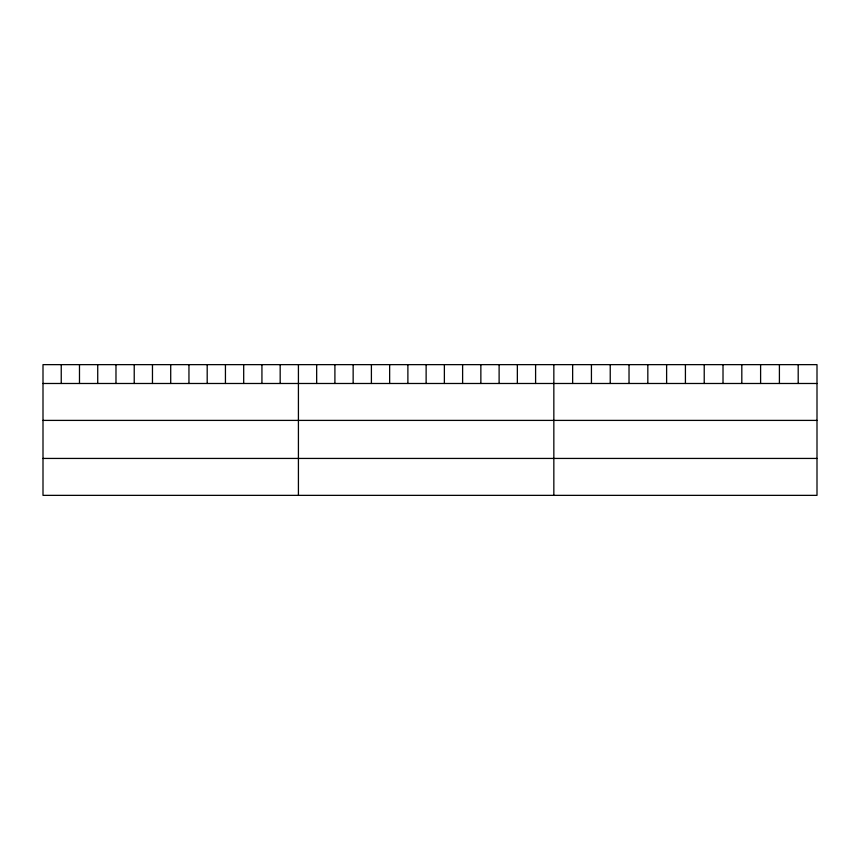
<?xml version="1.0" encoding="UTF-8"?>
<svg xmlns="http://www.w3.org/2000/svg" width="860" height="860" viewBox="0 0 860 860"><rect width="100%" height="100%" fill="white"/><g stroke="black" fill="none" stroke-linecap="round" stroke-linejoin="round"><path stroke-width="1.29" d="M817 383.485L817 495.36L43 495.36L43 364.64L817 364.64L817 383.485L43 383.485M43 420.4L817 420.4M43 458.434L817 458.434M798.198 364.64L798.198 383.485M779.407 364.64L779.407 383.485M760.605 364.64L760.605 383.485M741.814 364.64L741.814 383.485M723.013 364.64L723.013 383.485M704.222 364.64L704.222 383.485M685.42 364.64L685.42 383.485M666.618 364.64L666.618 383.485M647.827 364.64L647.827 383.485M629.025 364.64L629.025 383.485M610.234 364.64L610.234 383.485M591.433 364.64L591.433 383.485M572.642 364.64L572.642 383.485M553.84 364.64L553.84 495.36M535.597 364.64L535.597 383.485M517.354 364.64L517.354 383.485M499.112 364.64L499.112 383.485M480.858 364.64L480.858 383.485M462.615 364.64L462.615 383.485M444.373 364.64L444.373 383.485M426.13 364.64L426.13 383.485M407.887 364.64L407.887 383.485M389.644 364.64L389.644 383.485M371.402 364.64L371.402 383.485M353.148 364.64L353.148 383.485M334.906 364.64L334.906 383.485M316.663 364.64L316.663 383.485M298.42 364.64L298.42 495.36M280.177 364.64L280.177 383.485M261.934 364.64L261.934 383.485M243.692 364.64L243.692 383.485M225.438 364.64L225.438 383.485M207.196 364.64L207.196 383.485M188.953 364.64L188.953 383.485M170.71 364.64L170.71 383.485M152.467 364.64L152.467 383.485M134.225 364.64L134.225 383.485M115.982 364.64L115.982 383.485M97.728 364.64L97.728 383.485M79.485 364.64L79.485 383.485M61.243 364.64L61.243 383.485"/></g></svg>
